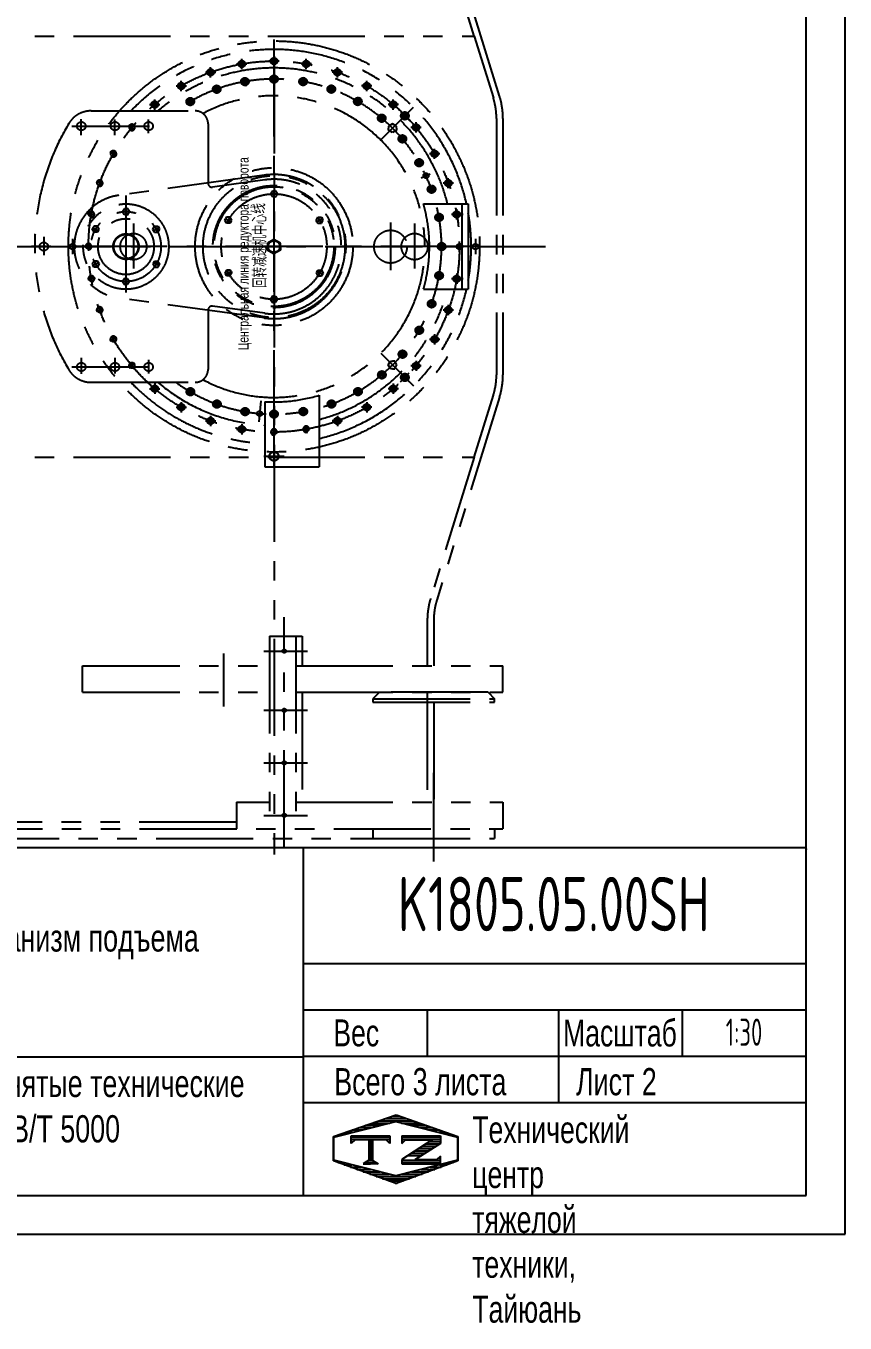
# Model space of a CAD drawing. Header units: millimetres. Extents: x 0 to 12600, y -343 to 8910.
# Drawn here: x 9437 to 12600, y -343 to 4666 of the extents above; entities that cross this region are included whole.
import ezdxf
from ezdxf.enums import TextEntityAlignment as Align

# ---------------------------------------------------------------- set-up
doc = ezdxf.new("R2010")
doc.units = ezdxf.units.MM
doc.header["$LTSCALE"] = 300
doc.linetypes.add('G', pattern=[2, 1.25, -0.25, 0.25, -0.25])
doc.linetypes.add('K', pattern=[2.5, 1.25, -0.25, 0.25, -0.25, 0.25, -0.25])
for name, color, linetype in [('01', 7, 'Continuous'), ('02', 1, 'Continuous'), ('05', 142, 'G'), ('07', 6, 'K'), ('11', 3, 'Continuous'), ('THICK', 7, 'Continuous')]:
    doc.layers.add(name, color=color, linetype=linetype)
doc.styles.get("Standard").update_dxf_attribs({"font": 'isocp', "width": 0.707, "bigfont": 'intecad.shx'})

# ---------------------------------------------------------------- blocks, each defined once
blk = doc.blocks.new('rtret')
at = {"layer": '05', "color": 142, "linetype": 'G'}
blk.add_line((3181.3, -963.7), (12431.8, -963.7), dxfattribs=at)
at = {"layer": '07', "color": 6, "linetype": 'K'}
for p, q in [((12254.3, -382.5), (12011.6, 402.3)), ((12156.3, -150.7), (11987.7, 395.8)), ((4609.3, -150.7), (12156.3, -150.7)), ((4609.3, -150.7), (12156.3, -150.7)), ((12156.3, -150.7), (12230.3, -389.7)), ((11261.5, -273.1), (11256.3, -243.5)), ((11398.3, -247.4), (11368.3, -247.4)), ((11383.3, -228.7), (11383.3, -3311.3)), ((11383.3, -262.4), (11383.3, -232.4)), ((11505.1, -273.1), (11510.3, -243.5)), ((11152.4, -285.5), (11124.2, -295.8)), ((11143.5, -304.7), (11133.2, -276.5)), ((11273.7, -255.7), (11244.2, -260.9)), ((11522.5, -260.9), (11492.9, -255.7)), ((11642.4, -295.8), (11614.2, -285.5)), ((11623.2, -304.7), (11633.4, -276.5)), ((11038.2, -335.9), (11012.2, -350.9)), ((11032.7, -356.4), (11017.7, -330.4)), ((11754.4, -350.9), (11728.5, -335.9)), ((11733.9, -356.4), (11748.9, -330.4)), ((10934.4, -405.4), (10911.4, -424.6)), ((10932.5, -426.5), (10913.2, -403.5)), ((11855.2, -424.6), (11832.2, -405.4)), ((11834.1, -426.5), (11853.4, -403.5)), ((10846.1, -512.9), (10823.1, -493.7)), ((10844.2, -491.8), (10825, -514.8)), ((11920.5, -512.9), (11943.5, -493.7)), ((11941.6, -514.8), (11922.4, -491.8)), ((12242.3, -468.7), (12242.3, -1458.7)), ((12267.3, -468.7), (12267.3, -1458.7)), ((10776, -613.1), (10750, -598.1)), ((10770.5, -592.6), (10755.5, -618.6)), ((11990.6, -613.1), (12016.6, -598.1)), ((12011.1, -618.6), (11996.1, -592.6)), ((10724.3, -723.9), (10696.1, -713.6)), ((10715.4, -704.6), (10705.1, -732.8)), ((12042.3, -723.9), (12070.5, -713.6)), ((12061.5, -732.8), (12051.3, -704.6)), ((10692.7, -841.9), (10663.1, -836.7)), ((10680.5, -824.6), (10675.3, -854.1)), ((12073.9, -841.9), (12103.5, -836.7)), ((12091.3, -854.1), (12086.1, -824.6)), ((10840.5, -874), (10840.5, -1048.7)), ((11926.1, -874), (11926.1, -1048.7)), ((10605.4, -934.1), (10605.4, -993.3)), ((10667, -948.7), (10667, -978.7)), ((12161.2, -934.1), (12161.2, -993.3)), ((10682, -963.7), (10652, -963.7)), ((10692.7, -1085.5), (10663.1, -1090.7)), ((10675.3, -1073.3), (10680.5, -1102.9)), ((12073.9, -1085.5), (12103.5, -1090.7)), ((12086.1, -1102.9), (12091.3, -1073.3)), ((10705.1, -1194.6), (10715.4, -1222.8)), ((12051.3, -1222.8), (12061.5, -1194.6)), ((10724.3, -1203.6), (10696.1, -1213.8)), ((12042.3, -1203.6), (12070.5, -1213.8)), ((10776, -1314.3), (10750, -1329.3)), ((10755.5, -1308.9), (10770.5, -1334.8)), ((11990.6, -1314.3), (12016.6, -1329.3)), ((11996.1, -1334.8), (12011.1, -1308.9)), ((10846.1, -1414.5), (10823.1, -1433.8)), ((10825, -1412.6), (10844.2, -1435.6)), ((11920.5, -1414.5), (11943.5, -1433.8)), ((11922.4, -1435.6), (11941.6, -1412.6)), ((10911.4, -1502.8), (10934.4, -1522.1)), ((10932.5, -1500.9), (10913.2, -1523.9)), ((11832.2, -1522.1), (11855.2, -1502.8)), ((11834.1, -1500.9), (11853.4, -1523.9)), ((12254.3, -1545), (12011.6, -2329.7)), ((12156.3, -1776.7), (12230.3, -1537.7)), ((11012.2, -1576.5), (11038.2, -1591.5)), ((11032.7, -1571), (11017.7, -1597)), ((11728.5, -1591.5), (11754.4, -1576.5)), ((11733.9, -1571), (11748.9, -1597)), ((11124.2, -1631.7), (11152.4, -1641.9)), ((11143.5, -1622.7), (11133.2, -1650.9)), ((11614.2, -1641.9), (11642.4, -1631.7)), ((11623.2, -1622.7), (11633.4, -1650.9)), ((11244.2, -1666.5), (11273.7, -1671.7)), ((11261.5, -1654.3), (11256.3, -1683.9)), ((11368.3, -1680), (11398.3, -1680)), ((11383.3, -1665), (11383.3, -1695)), ((11492.9, -1671.7), (11522.5, -1666.5)), ((11505.1, -1654.3), (11510.3, -1683.9)), ((4609.3, -1776.7), (12156.3, -1776.7)), ((4609.3, -1776.7), (12156.3, -1776.7)), ((12156.3, -1776.7), (11987.7, -2323.2)), ((11422.7, -3282.9), (11422.7, -2395)), ((11975.3, -2405.7), (11975.3, -2581.7)), ((12000.3, -2404.7), (12000.3, -2582.7)), ((11365.3, -2468.7), (11365.3, -3211.7)), ((11365.3, -2468.7), (11467.3, -2468.7)), ((11467.3, -2468.7), (11467.3, -3211.7)), ((11467.3, -2468.7), (11492.3, -2468.7)), ((11492.3, -2468.7), (11492.3, -2582.7)), ((11187.7, -2535), (11187.7, -2739.8)), ((11343.4, -2525.8), (11513.2, -2525.8)), ((10644.3, -2582.7), (11365.3, -2582.7)), ((10644.3, -2684.7), (10644.3, -2582.7)), ((11467.3, -2582.7), (12267.3, -2582.7)), ((12267.3, -2684.7), (12267.3, -2582.7)), ((10644.3, -2684.7), (11365.3, -2684.7)), ((11467.3, -2684.7), (12267.3, -2684.7)), ((11492.3, -2684.7), (11492.3, -3109.7)), ((11790.3, -2684.7), (11765.3, -2709.7)), ((12210.3, -2684.7), (11790.3, -2684.7)), ((11975.3, -2686.7), (11975.3, -3109.7)), ((12210.3, -2684.7), (12235.3, -2709.7)), ((11343.4, -2754.4), (11513.2, -2754.4)), ((11765.3, -2709.7), (12235.3, -2709.7)), ((11765.3, -2709.7), (11765.3, -2722.7)), ((11765.3, -2722.7), (12235.3, -2722.7)), ((12000.3, -2722.7), (12000.3, -3109.7)), ((12235.3, -2722.7), (12235.3, -2709.7)), ((11343.4, -2957.6), (11513.2, -2957.6)), ((12000.5, -3338.9), (12000.5, -2995.5)), ((11238.3, -3109.7), (11365.3, -3109.7)), ((11238.3, -3109.7), (11238.3, -3211.7)), ((11467.3, -3109.7), (12267.3, -3109.7)), ((12267.3, -3109.7), (12267.3, -3211.7)), ((11238.3, -3186.7), (4609.3, -3186.7)), ((11343.4, -3160.1), (11513.2, -3160.1)), ((3364.3, -3211.7), (12267.3, -3211.7)), ((3428.3, -3249.7), (11765.3, -3249.7)), ((11765.3, -3211.7), (11765.3, -3249.7)), ((11765.3, -3249.7), (12235.3, -3249.7)), ((12235.3, -3211.7), (12235.3, -3249.7))]:
    blk.add_line(p, q, dxfattribs=at)
for centre, radius in [((11383.3, -963.3), 793.8), ((11383.3, -963.7), 716.3), ((11258.9, -258.3), 9.6), ((11383.3, -247.4), 9.6), ((11507.7, -258.3), 9.6), ((11138.3, -290.6), 9.6), ((11628.3, -290.6), 9.6), ((11025.2, -343.4), 9.6), ((11741.4, -343.4), 9.6), ((10922.9, -415), 9.6), ((11843.7, -415), 9.6), ((10834.6, -503.3), 9.6), ((11932, -503.3), 9.6), ((10763, -605.6), 9.6), ((12003.6, -605.6), 9.6), ((11383.3, -963.7), 304.5), ((11383.3, -963.7), 274), ((10710.2, -718.7), 9.6), ((11383.3, -963.7), 236), ((12056.4, -718.7), 9.6), ((10677.9, -839.3), 9.6), ((12088.7, -839.3), 9.6), ((10840.5, -963.7), 50.8), ((11926.1, -963.7), 50.8), ((10605.4, -963.7), 11), ((10667, -963.7), 9.6), ((12099.6, -963.7), 8), ((12161.2, -963.7), 11), ((10677.9, -1088.1), 9.6), ((12088.7, -1088.1), 9.6), ((10710.2, -1208.7), 9.6), ((12056.4, -1208.7), 9.6), ((10763, -1321.8), 9.6), ((12003.6, -1321.8), 9.6), ((10834.6, -1424.1), 9.6), ((11932, -1424.1), 9.6), ((10922.9, -1512.4), 9.6), ((11843.7, -1512.4), 9.6), ((11025.2, -1584), 9.6), ((11741.4, -1584), 9.6), ((11138.3, -1636.8), 9.6), ((11628.3, -1636.8), 9.6), ((11258.9, -1669.1), 9.6), ((11383.3, -1680), 9.6), ((11507.7, -1669.1), 9.6), ((11422.7, -2525.8), 7), ((11422.7, -2754.4), 7), ((11422.7, -2957.6), 7), ((11422.7, -3160.1), 7)]:
    blk.add_circle(centre, radius, dxfattribs=at)
for centre, radius, start, end in [((11258.9, -258.3), 12, 180, 90), ((11383.3, -247.4), 12, 170, 80), ((11507.7, -258.3), 12, 160, 70), ((11138.3, -290.6), 12, 190, 100), ((11628.3, -290.6), 12, 150, 60), ((11025.2, -343.4), 12, 200, 110), ((11741.4, -343.4), 12, 140, 50), ((11975.3, -468.7), 267, 0, 17.2136), ((11975.3, -468.7), 292, 0, 17.1817), ((10922.9, -415), 12, 210, 120), ((11843.7, -415), 12, 130, 40), ((10834.6, -503.3), 12, 220, 130), ((11932, -503.3), 12, 120, 30), ((10763, -605.6), 12, 230, 140), ((12003.6, -605.6), 12, 110, 20), ((10710.2, -718.7), 12, 240, 150), ((12056.4, -718.7), 12, 100, 10), ((10677.9, -839.3), 12, 250, 160), ((12088.7, -839.3), 12, 90, 0), ((10667, -963.7), 12, 260, 170), ((12099.6, -963.7), 10, 189.9983, 99.9983), ((10677.9, -1088.1), 12, 270, 180), ((12088.7, -1088.1), 12, 70, 340), ((10710.2, -1208.7), 12, 280, 190), ((12056.4, -1208.7), 12, 60, 330), ((10763, -1321.8), 12, 290, 200), ((12003.6, -1321.8), 12, 50, 320), ((10834.6, -1424.1), 12, 300, 210), ((11932, -1424.1), 12, 40, 310), ((10922.9, -1512.4), 12, 310, 220), ((11843.7, -1512.4), 12, 30, 300), ((11975.3, -1458.7), 267, 342.7864, 0), ((11975.3, -1458.7), 292, 342.8183, 0), ((11025.2, -1584), 12, 320, 230), ((11741.4, -1584), 12, 20, 290), ((11138.3, -1636.8), 12, 330, 240), ((11628.3, -1636.8), 12, 10, 280), ((11258.9, -1669.1), 12, 340, 250), ((11383.3, -1680), 12, 350, 260), ((11507.7, -1669.1), 12, 0, 270), ((12255.3, -2405.7), 280, 162.8574, 180), ((12254.3, -2404.7), 254, 162.8183, 180)]:
    blk.add_arc(centre, radius, start, end, dxfattribs=at)
at = {"layer": '11', "color": 3, "linetype": 'Continuous', "width": 0.707}
for s, p in [('线', (11350.2, -836.6)), ('回转减速机中心', (11354.9, -1123.6))]:
    blk.add_text(s, height=52.5, rotation=90, dxfattribs=at).set_placement(p)
blk = doc.blocks.new('wereree')
at = {"layer": '07', "linetype": 'K'}
h = blk.add_hatch(color=6, dxfattribs=at)
h.paths.add_polyline_path([(8816, 20123.4), (8816, 20112.4), (8827, 20112.4, 0.414214)])
h.paths.add_polyline_path([(8816, 20112.4), (8805, 20112.4, 0.411966), (8815.9, 20101.4, 0.003839)])
at = {"layer": '05', "color": 142, "linetype": 'G'}
for p, q in [((8099.7, 20912.7), (8099.7, 19314.9)), ((8549.7, 20205.2), (8549.7, 20021.6)), ((8887.8, 20112.4), (7146.1, 20112.4))]:
    blk.add_line(p, q, dxfattribs=at)
blk.add_arc((8099.7, 20112.4), 647, 234.0854, 125.9146, dxfattribs=at)
at = {"layer": '07', "color": 6, "linetype": 'K'}
for p, q in [((8099.7, 20848.5), (8099.7, 20808.8)), ((7854.7, 20765.6), (7854.7, 20805.3)), ((7955.5, 20817.8), (7995.2, 20817.8)), ((7975.3, 20797.9), (7975.3, 20837.6)), ((8119.6, 20828.7), (8079.9, 20828.7)), ((8244, 20817.8), (8204.2, 20817.8)), ((8224.1, 20797.9), (8224.1, 20837.6)), ((8344.7, 20765.6), (8344.7, 20805.3)), ((7741.6, 20712.8), (7741.6, 20752.5)), ((7834.9, 20785.4), (7874.6, 20785.4)), ((7970.2, 20746.5), (8003.7, 20752.4)), ((7985.7, 20759.1), (7978.2, 20752.8)), ((7978.2, 20752.8), (7979.9, 20743.2)), ((7979.9, 20743.2), (7989.1, 20739.9)), ((7984.4, 20766.2), (7990.4, 20732.3)), ((7994.8, 20755.7), (7985.7, 20759.1)), ((7989.1, 20739.9), (7996.5, 20746.2)), ((7996.5, 20746.2), (7994.8, 20755.7)), ((8082.3, 20759.4), (8116.3, 20759.4)), ((8099.7, 20769.1), (8091.3, 20764.2)), ((8091.3, 20764.2), (8091.3, 20754.5)), ((8091.3, 20754.5), (8099.7, 20749.7)), ((8099.7, 20776.4), (8099.7, 20741.9)), ((8108.1, 20764.2), (8099.7, 20769.1)), ((8099.7, 20749.7), (8108.1, 20754.5)), ((8108.1, 20754.5), (8108.1, 20764.2)), ((8194.9, 20752.6), (8228.4, 20746.7)), ((8204.6, 20755.9), (8202.9, 20746.3)), ((8202.9, 20746.3), (8210.4, 20740)), ((8213.8, 20759.2), (8204.6, 20755.9)), ((8215, 20766.4), (8209, 20732.4)), ((8210.4, 20740), (8219.5, 20743.4)), ((8221.2, 20752.9), (8213.8, 20759.2)), ((8219.5, 20743.4), (8221.2, 20752.9)), ((8364.6, 20785.4), (8324.8, 20785.4)), ((8457.9, 20712.8), (8457.9, 20752.5)), ((7721.7, 20732.7), (7761.4, 20732.7)), ((7862.1, 20714.3), (7894.1, 20725.9)), ((7875.1, 20729.4), (7868.9, 20721.9)), ((7868.9, 20721.9), (7872.2, 20712.8)), ((7872.2, 20712.8), (7881.8, 20711.1)), ((7872.6, 20736.2), (7884.4, 20703.9)), ((7884.7, 20727.7), (7875.1, 20729.4)), ((7881.8, 20711.1), (7888, 20718.5)), ((7888, 20718.5), (7884.7, 20727.7)), ((8304.6, 20726.4), (8336.6, 20714.8)), ((8314.8, 20727.9), (8311.5, 20718.8)), ((8311.5, 20718.8), (8317.7, 20711.3)), ((8324.4, 20729.6), (8314.8, 20727.9)), ((8326.8, 20736.5), (8315.1, 20704.1)), ((8317.7, 20711.3), (8327.3, 20713)), ((8330.6, 20722.2), (8324.4, 20729.6)), ((8327.3, 20713), (8330.6, 20722.2)), ((8477.7, 20732.7), (8438, 20732.7)), ((7619.4, 20661.1), (7659.2, 20661.1)), ((7639.3, 20641.2), (7639.3, 20680.9)), ((7761.2, 20663.8), (7790.7, 20680.8)), ((7771.4, 20680.9), (7766.5, 20672.5)), ((7766.5, 20672.5), (7771.4, 20664.1)), ((7767.8, 20687.2), (7785, 20657.4)), ((7781.1, 20680.9), (7771.4, 20680.9)), ((7771.4, 20664.1), (7781.1, 20664.1)), ((7786, 20672.5), (7781.1, 20680.9)), ((7781.1, 20664.1), (7786, 20672.5)), ((8408.2, 20681.6), (8437.7, 20664.6)), ((8418.4, 20681.3), (8413.5, 20672.9)), ((8413.5, 20672.9), (8418.4, 20664.5)), ((8431.8, 20687.6), (8414.6, 20657.8)), ((8428.1, 20681.3), (8418.4, 20681.3)), ((8418.4, 20664.5), (8428.1, 20664.5)), ((8433, 20672.9), (8428.1, 20681.3)), ((8428.1, 20664.5), (8433, 20672.9)), ((8511.6, 20524.3), (8638.1, 20650.7)), ((8580, 20661.1), (8540.3, 20661.1)), ((8560.2, 20641.2), (8560.2, 20680.9)), ((7393.2, 20636.4), (7795.3, 20636.4)), ((8502.3, 20619.5), (8528.4, 20597.6)), ((8526.6, 20621.3), (8504.5, 20594.9)), ((8512.4, 20617.4), (8506.1, 20609.9)), ((8506.1, 20609.9), (8509.4, 20600.8)), ((8509.4, 20600.8), (8519, 20599.1)), ((8521.9, 20615.7), (8512.4, 20617.4)), ((8519, 20599.1), (8525.3, 20606.6)), ((8525.3, 20606.6), (8521.9, 20615.7)), ((8622, 20634.7), (8587.7, 20600.4)), ((8587.7, 20634.7), (8622, 20600.4)), ((8602.3, 20626.9), (8595.5, 20620)), ((8595.5, 20620), (8598, 20610.6)), ((8598, 20610.6), (8607.4, 20608.1)), ((8611.7, 20624.4), (8602.3, 20626.9)), ((8607.4, 20608.1), (8614.2, 20615)), ((8614.2, 20615), (8611.7, 20624.4)), ((8614.2, 20615), (8611.7, 20624.4)), ((8648.4, 20552.9), (8648.4, 20592.7)), ((7845.3, 20586.4), (7845.3, 20356.9)), ((8557.2, 20586.6), (8542.2, 20578)), ((8542.2, 20578), (8542.2, 20569.9)), ((8542.2, 20561.8), (8542.2, 20569.9)), ((8557.2, 20553.1), (8542.2, 20561.8)), ((8572.2, 20578), (8557.2, 20586.6)), ((8572.2, 20561.8), (8557.2, 20553.1)), ((8572.2, 20569.9), (8572.2, 20578)), ((8572.2, 20569.9), (8572.2, 20561.8)), ((8608.5, 20539.5), (8582.1, 20517.3)), ((8584.3, 20541.9), (8606.2, 20515.8)), ((8668.3, 20572.8), (8628.5, 20572.8)), ((8593.8, 20538.1), (8586.3, 20531.9)), ((8586.3, 20531.9), (8588, 20522.3)), ((8588, 20522.3), (8597.2, 20519)), ((8602.9, 20534.8), (8593.8, 20538.1)), ((8597.2, 20519), (8604.6, 20525.2)), ((8604.6, 20525.2), (8602.9, 20534.8)), ((8720, 20450.7), (8720, 20490.4)), ((8674.9, 20444.7), (8645.1, 20427.5)), ((8651.5, 20451.3), (8668.5, 20421.8)), ((8660.2, 20445.9), (8651.8, 20441)), ((8651.8, 20441), (8651.8, 20431.3)), ((8668.6, 20441), (8660.2, 20445.9)), ((8668.6, 20431.3), (8668.6, 20441)), ((8739.9, 20470.5), (8700.1, 20470.5)), ((8061.7, 20387.9), (7500.9, 20310.5)), ((8651.8, 20431.3), (8660.2, 20426.5)), ((8660.2, 20426.5), (8668.6, 20431.3)), ((8668.2, 20377.7), (8703.2, 20394)), ((8064.2, 20369.9), (7862.3, 20342.1)), ((8723.9, 20339.8), (8691.6, 20328)), ((8700.5, 20340.2), (8698.8, 20330.7)), ((8700.5, 20340.2), (8698.8, 20330.7)), ((8709.6, 20343.6), (8700.5, 20340.2)), ((8709.6, 20343.6), (8700.5, 20340.2)), ((8702, 20350.4), (8713.6, 20318.4)), ((8717.1, 20337.3), (8709.6, 20343.6)), ((8792.7, 20357.4), (8752.9, 20357.4)), ((8772.8, 20337.5), (8772.8, 20377.2)), ((7528.2, 20310.3), (7528.2, 19914.9)), ((8114.4, 20316.1), (8085.4, 20316.1)), ((8086.6, 20316.1), (8093.6, 20328.1)), ((8093.6, 20304.1), (8086.6, 20316.1)), ((8093.6, 20328.1), (8099.7, 20328.1)), ((8099.7, 20304.1), (8093.6, 20304.1)), ((8099.7, 20329.8), (8099.7, 20301.6)), ((8105.9, 20328.1), (8099.7, 20328.1)), ((8099.7, 20304.1), (8105.9, 20304.1)), ((8112.8, 20316.1), (8105.9, 20328.1)), ((8105.9, 20304.1), (8112.8, 20316.1)), ((8698.8, 20330.7), (8706.3, 20324.4)), ((8706.3, 20324.4), (8715.4, 20327.8)), ((8715.4, 20327.8), (8717.1, 20337.3)), ((7542.9, 20247.4), (7513.9, 20247.4)), ((7515.1, 20247.4), (7522.1, 20259.4)), ((7522.1, 20235.4), (7515.1, 20247.4)), ((7522.1, 20259.4), (7528.2, 20259.4)), ((7528.2, 20261.1), (7528.2, 20232.9)), ((7534.4, 20259.4), (7528.2, 20259.4)), ((7541.3, 20247.4), (7534.4, 20259.4)), ((7534.4, 20235.4), (7541.3, 20247.4)), ((8676.6, 20277.4), (8849.7, 20277.4)), ((8734.2, 20242.3), (8740.1, 20208.7)), ((8805.1, 20216.9), (8805.1, 20256.6)), ((8824.7, 20277.4), (8824.7, 20112.4)), ((8849.7, 20277.4), (8849.7, 20112.4)), ((7404, 20191.2), (7400.9, 20185.9)), ((7417.8, 20191.2), (7404, 20191.2)), ((7418.6, 20192.6), (7404.2, 20167.5)), ((7424.8, 20179.2), (7417.8, 20191.2)), ((7528.2, 20235.4), (7522.1, 20235.4)), ((7528.2, 20235.4), (7534.4, 20235.4)), ((7631.7, 20179.2), (7638.6, 20191.2)), ((7652.5, 20167.2), (7638, 20192.3)), ((7638.6, 20191.2), (7652.4, 20191.2)), ((7652.4, 20191.2), (7655.5, 20185.9)), ((7909.8, 20214.9), (7912.9, 20220.2)), ((7916.8, 20202.9), (7909.8, 20214.9)), ((7911.4, 20221.1), (7935.8, 20207)), ((7916, 20225.6), (7912.9, 20220.2)), ((7929.8, 20225.6), (7916, 20225.6)), ((7930.6, 20226.9), (7916.2, 20201.9)), ((7930.6, 20202.9), (7916.8, 20202.9)), ((7936.8, 20213.6), (7929.8, 20225.6)), ((7933.7, 20208.2), (7930.6, 20202.9)), ((7933.7, 20208.2), (7936.8, 20213.6)), ((8262.7, 20213.6), (8269.6, 20225.6)), ((8265.7, 20208.2), (8262.7, 20213.6)), ((8288, 20221.1), (8263.6, 20207)), ((8265.7, 20208.2), (8268.8, 20202.9)), ((8268.8, 20202.9), (8282.7, 20202.9)), ((8283.5, 20201.5), (8269, 20226.6)), ((8269.6, 20225.6), (8283.5, 20225.6)), ((8282.7, 20202.9), (8289.6, 20214.9)), ((8283.5, 20225.6), (8286.5, 20220.2)), ((8289.6, 20214.9), (8286.5, 20220.2)), ((8753.9, 20228), (8720, 20222.1)), ((8730.9, 20232.5), (8727.6, 20223.4)), ((8727.6, 20223.4), (8733.9, 20215.9)), ((8740.5, 20234.2), (8730.9, 20232.5)), ((8733.9, 20215.9), (8743.4, 20217.6)), ((8746.8, 20226.8), (8740.5, 20234.2)), ((8743.4, 20217.6), (8746.8, 20226.8)), ((8830, 20236.8), (8785.3, 20236.8)), ((7397.8, 20180.5), (7400.9, 20185.9)), ((7404.8, 20168.5), (7397.8, 20180.5)), ((7399.4, 20186.7), (7423.8, 20172.6)), ((7418.6, 20168.5), (7404.8, 20168.5)), ((7421.7, 20173.9), (7418.6, 20168.5)), ((7421.7, 20173.9), (7424.8, 20179.2)), ((7634.7, 20173.9), (7631.7, 20179.2)), ((7657, 20186.7), (7632.6, 20172.6)), ((7634.7, 20173.9), (7637.8, 20168.5)), ((7637.8, 20168.5), (7651.7, 20168.5)), ((7651.7, 20168.5), (7658.6, 20180.5)), ((7658.6, 20180.5), (7655.5, 20185.9)), ((8099.7, 20140.1), (8074.7, 20125.6)), ((8099.7, 20141.6), (8099.7, 20083.5)), ((8124.7, 20125.6), (8099.7, 20140.1)), ((8146.4, 20112.4), (8053.8, 20112.4)), ((8073, 20112.4), (8127.2, 20112.4)), ((8074.7, 20125.6), (8074.7, 20112.4)), ((8074.7, 20099.1), (8074.7, 20112.4)), ((8099.7, 20084.7), (8074.7, 20099.1)), ((8124.7, 20099.1), (8099.7, 20084.7)), ((8124.7, 20112.4), (8124.7, 20125.6)), ((8124.7, 20112.4), (8124.7, 20099.1)), ((8616.7, 20112.4), (8656.7, 20112.4)), ((8764.1, 20112.7), (8729.7, 20112.7)), ((8742.2, 20121.2), (8737.4, 20112.7)), ((8737.4, 20112.7), (8742.2, 20104.3)), ((8751.9, 20121.2), (8742.2, 20121.2)), ((8742.2, 20104.3), (8751.9, 20104.3)), ((8747.1, 20130.2), (8747.1, 20096.1)), ((8756.8, 20112.7), (8751.9, 20121.2)), ((8751.9, 20104.3), (8756.8, 20112.7)), ((8835.9, 20112.4), (8796.1, 20112.4)), ((8816, 20092.5), (8816, 20132.2)), ((8824.7, 20112.4), (8824.7, 19947.4)), ((8849.7, 20112.4), (8849.7, 19947.4)), ((7404.8, 20056.2), (7397.8, 20044.2)), ((7397.8, 20044.2), (7400.9, 20038.9)), ((7399.4, 20038), (7423.8, 20052.1)), ((7404, 20033.5), (7400.9, 20038.9)), ((7404, 20057.6), (7418.5, 20032.5)), ((7418.6, 20056.2), (7404.8, 20056.2)), ((7424.8, 20045.5), (7417.8, 20033.5)), ((7421.7, 20050.9), (7418.6, 20056.2)), ((7421.7, 20050.9), (7424.8, 20045.5)), ((7634.7, 20050.9), (7631.7, 20045.5)), ((7631.7, 20045.5), (7638.6, 20033.5)), ((7657, 20038), (7632.6, 20052.1)), ((7634.7, 20050.9), (7637.8, 20056.2)), ((7637.8, 20032.2), (7652.3, 20057.3)), ((7637.8, 20056.2), (7651.7, 20056.2)), ((7651.7, 20056.2), (7658.6, 20044.2)), ((7652.4, 20033.5), (7655.5, 20038.9)), ((7658.6, 20044.2), (7655.5, 20038.9)), ((7417.8, 20033.5), (7404, 20033.5)), ((7522.1, 19989.4), (7515.1, 19977.4)), ((7528.2, 19989.4), (7522.1, 19989.4)), ((7528.2, 19963.6), (7528.2, 19991.8)), ((7528.2, 19989.4), (7534.4, 19989.4)), ((7534.4, 19989.4), (7541.3, 19977.4)), ((7638.6, 20033.5), (7652.4, 20033.5)), ((7916.8, 20021.9), (7909.8, 20009.9)), ((7909.8, 20009.9), (7912.9, 20004.5)), ((7911.4, 20003.7), (7935.8, 20017.7)), ((7916, 19999.2), (7912.9, 20004.5)), ((7916, 20023.2), (7930.4, 19998.1)), ((7929.8, 19999.2), (7916, 19999.2)), ((7930.6, 20021.9), (7916.8, 20021.9)), ((7936.8, 20011.2), (7929.8, 19999.2)), ((7933.7, 20016.5), (7930.6, 20021.9)), ((7933.7, 20016.5), (7936.8, 20011.2)), ((8265.7, 20016.5), (8262.7, 20011.2)), ((8262.7, 20011.2), (8269.6, 19999.2)), ((8288, 20003.7), (8263.6, 20017.7)), ((8265.7, 20016.5), (8268.8, 20021.9)), ((8268.8, 19997.8), (8283.3, 20022.9)), ((8268.8, 20021.9), (8282.7, 20021.9)), ((8269.6, 19999.2), (8283.5, 19999.2)), ((8282.7, 20021.9), (8289.6, 20009.9)), ((8283.5, 19999.2), (8286.5, 20004.5)), ((8289.6, 20009.9), (8286.5, 20004.5)), ((8754.1, 19997.4), (8720.2, 20003.4)), ((8734, 20009.5), (8727.7, 20002.1)), ((8727.7, 20002.1), (8731.1, 19992.9)), ((8731.1, 19992.9), (8740.6, 19991.2)), ((8743.6, 20007.8), (8734, 20009.5)), ((8740.3, 20017.6), (8734.4, 19984)), ((8740.6, 19991.2), (8746.9, 19998.7)), ((8746.9, 19998.7), (8743.6, 20007.8)), ((8830, 19988), (8785.3, 19988)), ((8805.1, 20007.9), (8805.1, 19968.1)), ((7513.6, 19977.4), (7542.5, 19977.4)), ((7515.1, 19977.4), (7522.1, 19965.4)), ((7522.1, 19965.4), (7528.2, 19965.4)), ((7534.4, 19965.4), (7528.2, 19965.4)), ((7541.3, 19977.4), (7534.4, 19965.4)), ((8676.6, 19947.4), (8849.7, 19947.4)), ((8061.7, 19836.8), (7500.9, 19914.3)), ((8085.1, 19908.7), (8114, 19908.7)), ((8093.6, 19920.7), (8086.6, 19908.7)), ((8086.6, 19908.7), (8093.6, 19896.7)), ((8099.7, 19920.7), (8093.6, 19920.7)), ((8093.6, 19896.7), (8099.7, 19896.7)), ((8099.7, 19894.9), (8099.7, 19923.1)), ((8099.7, 19920.7), (8105.9, 19920.7)), ((8105.9, 19896.7), (8099.7, 19896.7)), ((8105.9, 19920.7), (8112.8, 19908.7)), ((8112.8, 19908.7), (8105.9, 19896.7)), ((8724.2, 19885.6), (8691.8, 19897.4)), ((8706.5, 19901), (8699.1, 19894.8)), ((8699.1, 19894.8), (8700.7, 19885.2)), ((8714.2, 19907.8), (8702.5, 19875.8)), ((8715.6, 19897.7), (8706.5, 19901)), ((8709.9, 19881.9), (8717.3, 19888.1)), ((8717.3, 19888.1), (8715.6, 19897.7)), ((8772.8, 19887.3), (8772.8, 19847.5)), ((7845.3, 19867.6), (7845.3, 19638.4)), ((8064.4, 19854.8), (7862.3, 19882.5)), ((8700.7, 19885.2), (8709.9, 19881.9)), ((8792.7, 19867.4), (8752.9, 19867.4)), ((8675.3, 19780.7), (8645.5, 19797.9)), ((8660.6, 19798.9), (8652.2, 19794)), ((8652.2, 19794), (8652.2, 19784.3)), ((8669.3, 19804.3), (8652.3, 19774.8)), ((8669, 19794), (8660.6, 19798.9)), ((8669, 19784.3), (8669, 19794)), ((8652.2, 19784.3), (8660.6, 19779.5)), ((8660.6, 19779.5), (8669, 19784.3)), ((8739.9, 19754.2), (8700.1, 19754.2)), ((8720, 19774.1), (8720, 19734.4)), ((8512, 19700.8), (8638.4, 19574.4)), ((8609, 19685.8), (8582.6, 19708)), ((8607.2, 19710.1), (8585.3, 19684)), ((8588.5, 19703), (8586.8, 19693.4)), ((8586.8, 19693.4), (8594.3, 19687.2)), ((8597.6, 19706.3), (8588.5, 19703)), ((8594.3, 19687.2), (8603.4, 19690.5)), ((8605.1, 19700.1), (8597.6, 19706.3)), ((8603.4, 19690.5), (8605.1, 19700.1)), ((8540.8, 19655.2), (8549.5, 19670.2)), ((8549.5, 19640.2), (8540.8, 19655.2)), ((8549.5, 19670.2), (8557.6, 19670.2)), ((8557.6, 19640.2), (8549.5, 19640.2)), ((8565.7, 19670.2), (8557.6, 19670.2)), ((8557.6, 19640.2), (8565.7, 19640.2)), ((8574.3, 19655.2), (8565.7, 19670.2)), ((8565.7, 19640.2), (8574.3, 19655.2)), ((8668.3, 19651.9), (8628.5, 19651.9)), ((8648.4, 19671.8), (8648.4, 19632.1)), ((7393.2, 19588.4), (7795.3, 19588.4)), ((8529.6, 19628.2), (8503.5, 19606.3)), ((8527.2, 19603.9), (8505, 19630.3)), ((8510, 19624.4), (8506.7, 19615.3)), ((8506.7, 19615.3), (8512.9, 19607.8)), ((8519.6, 19626.1), (8510, 19624.4)), ((8512.9, 19607.8), (8522.5, 19609.5)), ((8525.8, 19618.7), (8519.6, 19626.1)), ((8522.5, 19609.5), (8525.8, 19618.7)), ((8587.7, 19590.1), (8622, 19624.4)), ((8622, 19590.1), (8587.7, 19624.4)), ((8595.5, 19604.7), (8598, 19614.1)), ((8602.3, 19597.8), (8595.5, 19604.7)), ((8598, 19614.1), (8607.4, 19616.6)), ((8611.7, 19600.4), (8602.3, 19597.8)), ((8607.4, 19616.6), (8614.2, 19609.8)), ((8614.2, 19609.8), (8611.7, 19600.4)), ((7619.4, 19563.7), (7659.2, 19563.7)), ((7639.3, 19583.5), (7639.3, 19543.8)), ((7792, 19543.1), (7762.5, 19560.2)), ((7772, 19560.3), (7767.2, 19551.9)), ((7767.2, 19551.9), (7772, 19543.5)), ((7768.4, 19537.1), (7785.6, 19567)), ((7781.8, 19560.3), (7772, 19560.3)), ((7772, 19543.5), (7781.8, 19543.5)), ((7786.6, 19551.9), (7781.8, 19560.3)), ((7781.8, 19543.5), (7786.6, 19551.9)), ((8274.7, 19538.5), (8274.7, 19262.4)), ((8439, 19561), (8409.5, 19543.9)), ((8419, 19560.7), (8414.2, 19552.2)), ((8414.2, 19552.2), (8419, 19543.8)), ((8432.4, 19537.5), (8415.2, 19567.3)), ((8428.8, 19560.7), (8419, 19560.7)), ((8419, 19543.8), (8428.8, 19543.8)), ((8433.6, 19552.2), (8428.8, 19560.7)), ((8428.8, 19543.8), (8433.6, 19552.2)), ((8580, 19563.7), (8540.3, 19563.7)), ((8560.2, 19583.5), (8560.2, 19543.8)), ((7721.7, 19492.1), (7761.4, 19492.1)), ((7741.6, 19511.9), (7741.6, 19472.2)), ((7895.5, 19498.3), (7863.5, 19510)), ((7872.9, 19511.7), (7869.6, 19502.6)), ((7869.6, 19502.6), (7875.8, 19495.1)), ((7882.5, 19513.4), (7872.9, 19511.7)), ((7873.3, 19488.3), (7885.1, 19520.6)), ((7875.8, 19495.1), (7885.4, 19496.8)), ((7888.7, 19506), (7882.5, 19513.4)), ((7885.4, 19496.8), (7888.7, 19506)), ((7985.1, 19458.4), (7991.1, 19492.3)), ((8048.4, 19517.1), (8041.3, 19435.8)), ((8064.7, 19513.4), (8064.7, 19262.4)), ((8215.7, 19458.5), (8209.8, 19492.4)), ((8338.1, 19510.5), (8306.1, 19498.8)), ((8318.4, 19513.7), (8312.1, 19506.2)), ((8312.1, 19506.2), (8315.5, 19497.1)), ((8315.5, 19497.1), (8325, 19495.4)), ((8327.5, 19488.5), (8315.7, 19520.9)), ((8328, 19512), (8318.4, 19513.7)), ((8325, 19495.4), (8331.3, 19502.8)), ((8331.3, 19502.8), (8328, 19512)), ((8477.7, 19492.1), (8438, 19492.1)), ((8457.9, 19511.9), (8457.9, 19472.2)), ((7834.9, 19439.3), (7874.6, 19439.3)), ((7854.7, 19459.2), (7854.7, 19419.4)), ((8005.3, 19472.1), (7971.7, 19478)), ((7980.6, 19481.4), (7979, 19471.8)), ((7979, 19471.8), (7986.4, 19465.6)), ((7989.8, 19484.7), (7980.6, 19481.4)), ((7986.4, 19465.6), (7995.5, 19468.9)), ((7997.2, 19478.5), (7989.8, 19484.7)), ((7997.2, 19478.5), (7989.8, 19484.7)), ((7995.5, 19468.9), (7997.2, 19478.5)), ((7995.5, 19468.9), (7997.2, 19478.5)), ((8117.2, 19465.4), (8083.1, 19465.4)), ((8099.7, 19475.1), (8091.3, 19470.2)), ((8091.3, 19470.2), (8091.3, 19460.5)), ((8091.3, 19460.5), (8099.7, 19455.7)), ((8099.7, 19448.4), (8099.7, 19482.8)), ((8108.1, 19470.2), (8099.7, 19475.1)), ((8099.7, 19455.7), (8108.1, 19460.5)), ((8108.1, 19460.5), (8108.1, 19470.2)), ((8230, 19478.3), (8196.4, 19472.4)), ((8211.1, 19484.8), (8203.7, 19478.6)), ((8203.7, 19478.6), (8205.3, 19469)), ((8205.3, 19469), (8214.5, 19465.7)), ((8220.2, 19481.5), (8211.1, 19484.8)), ((8214.5, 19465.7), (8221.9, 19471.9)), ((8221.9, 19471.9), (8220.2, 19481.5)), ((8364.6, 19439.3), (8324.8, 19439.3)), ((8344.7, 19459.2), (8344.7, 19419.4)), ((7955.5, 19407), (7995.2, 19407)), ((7975.3, 19426.8), (7975.3, 19387.1)), ((8099.7, 19416), (8099.7, 19376.2)), ((8099.7, 19342), (8099.7, 19262.7)), ((8139.4, 19302.4), (8060.1, 19302.4)), ((8064.7, 19262.4), (8274.7, 19262.4))]:
    blk.add_line(p, q, dxfattribs=at)
at = {"layer": '07', "color": 6, "linetype": 'K', "ltscale": 0.8}
for p, q in [((7355.7, 20542.7), (7355.7, 20603.9)), ((7485.7, 20542.7), (7485.7, 20602.8)), ((7615.7, 20550.2), (7615.7, 20602.8)), ((7319.6, 20577.6), (7671.4, 20577.6)), ((7210.7, 20150.1), (7210.7, 20079)), ((7319.6, 19647.6), (7671.4, 19647.6)), ((7355.7, 19682.6), (7355.7, 19621.3)), ((7485.7, 19682.5), (7485.7, 19622.4)), ((7615.7, 19675), (7615.7, 19622.4))]:
    blk.add_line(p, q, dxfattribs=at)
at = {"layer": '07', "color": 6, "linetype": 'K'}
for centre, radius in [((8099.7, 20828.7), 13), ((7854.7, 20785.4), 13), ((7975.3, 20817.8), 13), ((8224.1, 20817.8), 13), ((8344.7, 20785.4), 13), ((7741.6, 20732.7), 13), ((7987.4, 20749.5), 15), ((7987.4, 20749.5), 9.72), ((8099.7, 20759.4), 15), ((8099.7, 20759.4), 9.72), ((8212.1, 20749.6), 15), ((8212.1, 20749.6), 9.72), ((8457.9, 20732.7), 13), ((7878.5, 20720.2), 15), ((7878.5, 20720.2), 9.72), ((8321, 20720.5), 15), ((8321, 20720.5), 9.72), ((7639.3, 20661.1), 13), ((7776.3, 20672.5), 15), ((7776.3, 20672.5), 9.72), ((8423.3, 20672.9), 15), ((8423.3, 20672.9), 9.72), ((8560.2, 20661.1), 13), ((8515.7, 20608.2), 15), ((8515.7, 20608.2), 9.72), ((8604.9, 20617.5), 15), ((8604.9, 20617.5), 9.72), ((8595.5, 20528.5), 15), ((8595.5, 20528.5), 9.72), ((8648.4, 20572.8), 13), ((8660.2, 20436.2), 15), ((8660.2, 20436.2), 9.72), ((8720, 20470.5), 13), ((8686.6, 20386.3), 10), ((8099.7, 20112.4), 231.2), ((8707.9, 20334), 15), ((8707.9, 20334), 9.72), ((8772.8, 20357.4), 13), ((8099.7, 20112.4), 203.7), ((7528.2, 20112.4), 165), ((7528.2, 20112.4), 135), ((8737.2, 20225.1), 15), ((8805.1, 20236.8), 13), ((7528.2, 20112.4), 108), ((8737.2, 20225.1), 9.72), ((7528.2, 20112.4), 49.6), ((7528.2, 20112.4), 47), ((8549.7, 20112.2), 63.5), ((8099.7, 20112.4), 22.3), ((8747.1, 20112.7), 15), ((8747.1, 20112.7), 9.72), ((8816, 20112.4), 11), ((8737.3, 20000.4), 15), ((8737.3, 20000.4), 9.72), ((8805.1, 19988), 13), ((8708.2, 19891.4), 15), ((8708.2, 19891.4), 9.72), ((8772.8, 19867.4), 13), ((8660.6, 19789.2), 15), ((8660.6, 19789.2), 9.72), ((8720, 19754.2), 13), ((8595.9, 19696.8), 15), ((8595.9, 19696.8), 9.72), ((8648.4, 19651.9), 13), ((8516.2, 19617), 15), ((8516.2, 19617), 9.72), ((8604.9, 19607.2), 15), ((8604.9, 19607.2), 9.72), ((7639.3, 19563.7), 13), ((7776.9, 19551.9), 15), ((7776.9, 19551.9), 9.72), ((8423.9, 19552.2), 15), ((8423.9, 19552.2), 9.72), ((8560.2, 19563.7), 13), ((7741.6, 19492.1), 13), ((7879.1, 19504.3), 15), ((7879.1, 19504.3), 9.72), ((7988.1, 19475.1), 15), ((8212.8, 19475.3), 15), ((8321.7, 19504.5), 15), ((8321.7, 19504.5), 9.72), ((8457.9, 19492.1), 13), ((7854.7, 19439.3), 13), ((7988.1, 19475.1), 9.72), ((8044, 19467.5), 10), ((8099.7, 19465.4), 15), ((8099.7, 19465.4), 9.72), ((8212.8, 19475.3), 9.72), ((8344.7, 19439.3), 13), ((7975.3, 19407), 13), ((8099.7, 19302.4), 18), ((8099.7, 19302.4), 17)]:
    blk.add_circle(centre, radius, dxfattribs=at)
at = {"layer": '07', "color": 6, "linetype": 'K', "ltscale": 0.8}
for centre in [(7355.7, 20577.6), (7485.7, 20577.6), (7615.7, 20577.6), (7210.7, 20112.6), (7355.7, 19647.6), (7485.7, 19647.6), (7615.7, 19647.6)]:
    blk.add_circle(centre, 16.5, dxfattribs=at)
at = {"layer": '07', "color": 6, "linetype": 'K'}
for centre, radius, start, end in [((8099.7, 20112.4), 761.4, 12.5165, 136.5082), ((8099.7, 20112.4), 690, 13.8352, 130.5869), ((8099.7, 20112.4), 582.5, 241.9102, 118.0898), ((7393.2, 20536.4), 100, 90, 149.0317), ((7795.3, 20586.4), 50, 0, 90), ((8099.7, 20112.4), 924, 149.0317, 210.9683), ((8099.7, 20112.4), 278.2, 262.1367, 97.8633), ((7860.3, 20356.9), 15, 180, 277.8582), ((8099.7, 20112.4), 260, 262.1902, 97.8582), ((7528.2, 20112.4), 200, 97.8633, 262.1367), ((8099.7, 20112.4), 600, 344.038, 15.962), ((8099.7, 20112.4), 761.4, 350.0943, 9.9057), ((8099.7, 20112.4), 761.4, 283.2885, 347.4835), ((8099.7, 20112.4), 690, 284.692, 346.1648), ((7860.3, 19867.6), 15, 82.1902, 180), ((7393.2, 19688.4), 100, 210.9683, 270), ((7795.3, 19638.4), 50, 270, 0), ((8099.7, 20112.4), 761.4, 223.4918, 267.3651), ((8099.7, 20112.4), 690, 229.4131, 267.0924), ((8099.7, 20112.4), 600, 266.6558, 286.9578)]:
    blk.add_arc(centre, radius, start, end, dxfattribs=at)
at = {"layer": '07', "color": 6, "linetype": 'K', "width": 0.605172}
blk.add_text('●', height=16, dxfattribs=at).set_placement((8680.9, 20377.9), (8690.5, 20377.9), align=Align.FIT)
blk = doc.blocks.new('*U193')
at = {"layer": '01'}
for points in [[(415, 5), (415, 292)], [(25, 5), (415, 5)]]:
    blk.add_lwpolyline(points, dxfattribs=at)
at = {"layer": '02'}
for points in [[(420, 0), (420, 297)], [(0, 0), (420, 0)]]:
    blk.add_lwpolyline(points, dxfattribs=at)
blk = doc.blocks.new('*X197')
at = {"color": 0}
for p, q in [((127.06, 7.8), (132.06, 7.8)), ((127.06, 7.5), (132.06, 7.5)), ((127.06, 7.2), (127.32, 7.2)), ((130.16, 6.9), (131.98, 6.9)), ((130.62, 7.2), (132.06, 7.2)), ((127.84, 5.4), (129.64, 5.4)), ((128.3, 5.7), (130.1, 5.7)), ((128.77, 6), (130.57, 6)), ((129.23, 6.3), (131.04, 6.3)), ((129.7, 6.6), (131.51, 6.6))]:
    blk.add_line(p, q, dxfattribs=at)
blk = doc.blocks.new('*X198')
at = {"color": 0}
for p, q in [((131.84, 5.1), (132.06, 5.1)), ((127.06, 4.8), (132.06, 4.8)), ((127.06, 4.5), (132.06, 4.5))]:
    blk.add_line(p, q, dxfattribs=at)
blk = doc.blocks.new('*X196')
at = {"color": 0}
for p, q in [((122.34, 4.5), (123.72, 4.5)), ((122.82, 4.8), (123.24, 4.8))]:
    blk.add_line(p, q, dxfattribs=at)
blk = doc.blocks.new('*X195')
at = {"color": 0}
for p, q in [((120.53, 7.8), (125.53, 7.8)), ((120.53, 7.5), (125.53, 7.5)), ((120.53, 7.2), (120.79, 7.2)), ((125.27, 7.2), (125.53, 7.2))]:
    blk.add_line(p, q, dxfattribs=at)
blk = doc.blocks.new('*X194')
at = {"color": 0}
for p, q in [((124.97, 10.2), (127.67, 10.2)), ((125.83, 10.5), (126.82, 10.5)), ((119.8, 8.4), (120.72, 8.4)), ((120.66, 8.7), (121.92, 8.7)), ((121.52, 9), (123.12, 9)), ((122.38, 9.3), (124.32, 9.3)), ((123.24, 9.6), (125.52, 9.6)), ((124.1, 9.9), (128.52, 9.9)), ((127.02, 9.6), (129.37, 9.6)), ((128.22, 9.3), (130.22, 9.3)), ((129.42, 9), (131.07, 9)), ((130.62, 8.7), (131.92, 8.7)), ((131.82, 8.4), (132.77, 8.4)), ((118.22, 7.8), (118.32, 7.8)), ((118.22, 7.5), (118.27, 7.5)), ((118.22, 7.2), (118.27, 7.2)), ((118.22, 6.9), (118.27, 6.9)), ((118.94, 8.1), (119.52, 8.1)), ((133.02, 8.1), (133.62, 8.1)), ((134.22, 7.8), (134.32, 7.8)), ((134.27, 7.5), (134.32, 7.5)), ((134.27, 7.2), (134.32, 7.2)), ((134.27, 6.9), (134.32, 6.9)), ((118.22, 6.6), (118.27, 6.6)), ((118.22, 6.3), (118.27, 6.3)), ((118.22, 6), (118.27, 6)), ((118.22, 5.7), (118.27, 5.7)), ((118.22, 5.4), (118.27, 5.4)), ((118.22, 5.1), (118.27, 5.1)), ((134.27, 6.6), (134.32, 6.6)), ((134.27, 6.3), (134.32, 6.3)), ((134.27, 6), (134.32, 6)), ((134.27, 5.7), (134.32, 5.7)), ((134.27, 5.4), (134.32, 5.4)), ((134.27, 5.1), (134.32, 5.1)), ((118.22, 4.8), (118.27, 4.8)), ((118.79, 4.5), (119.42, 4.5)), ((119.61, 4.2), (120.62, 4.2)), ((120.43, 3.9), (121.82, 3.9)), ((121.26, 3.6), (123.02, 3.6)), ((129.52, 3.6), (131.32, 3.6)), ((130.72, 3.9), (132.14, 3.9)), ((131.92, 4.2), (132.95, 4.2)), ((133.12, 4.5), (133.76, 4.5)), ((134.27, 4.8), (134.32, 4.8)), ((122.08, 3.3), (124.22, 3.3)), ((122.91, 3), (125.42, 3)), ((123.73, 2.7), (128.89, 2.7)), ((124.55, 2.4), (128.07, 2.4)), ((125.38, 2.1), (127.26, 2.1)), ((126.2, 1.8), (126.45, 1.8)), ((127.12, 3), (129.7, 3)), ((128.32, 3.3), (130.51, 3.3))]:
    blk.add_line(p, q, dxfattribs=at)

msp = doc.modelspace()

# ---------------------------------------------------------------- linework, layer by layer
at = {"layer": '01'}
for p in [(12450, 1487.33), (12450, 1486.79)]:
    msp.add_point(p, dxfattribs=at)
at = {"layer": 'THICK'}
for p, q in [((7072.16, 1493.44), (12450, 1493.44)), ((10509.47, 150), (10509.47, 1493.44)), ((12450, 150), (12450, 1493.44)), ((10509.47, 1045.63), (12450, 1045.63)), ((10509.47, 866.5), (12450, 866.5)), ((10987.14, 687.38), (10987.14, 866.5)), ((11494.66, 508.25), (11494.66, 866.5)), ((11972.33, 687.38), (11972.33, 866.5)), ((8867.49, 684.79), (10509.47, 684.79)), ((10509.47, 687.38), (12450, 687.38)), ((10509.47, 508.25), (12450, 508.25)), ((7076.23, 150), (12450, 150))]:
    msp.add_line(p, q, dxfattribs=at)
at = {"layer": 'THICK', "color": 3}
for p, q in [((10624.47, 377.07), (10866.44, 461.35)), ((10866.44, 461.35), (11105.27, 377.07)), ((10626.05, 375.18), (10864.88, 434.88)), ((10864.88, 434.88), (11103.71, 375.18)), ((10624.47, 283.22), (10624.47, 377.07)), ((10626.05, 285.61), (10626.05, 375.18)), ((10693.49, 350), (10693.49, 379.86)), ((10693.49, 379.86), (10842.76, 379.86)), ((10708.41, 364.93), (10693.49, 350)), ((10827.83, 364.93), (10708.41, 364.93)), ((10761.59, 365.07), (10761.59, 283.19)), ((10768.12, 365.07), (10768.12, 283.19)), ((10775.58, 365.07), (10775.58, 283.19)), ((10842.76, 350), (10827.83, 364.93)), ((10842.76, 379.86), (10842.76, 350)), ((10888.47, 379.86), (10888.47, 350)), ((10888.47, 379.86), (11037.74, 379.86)), ((10888.47, 350), (10903.39, 364.93)), ((11006.01, 364.93), (10888.47, 288.88)), ((10903.39, 364.93), (11006.01, 364.93)), ((11037.74, 379.86), (11037.74, 350)), ((11103.71, 375.18), (11103.71, 285.61)), ((11105.27, 377.07), (11105.27, 283.22)), ((10961.26, 301.35), (10938.44, 286.74)), ((11037.73, 350.29), (10961.26, 301.35)), ((11037.73, 301.67), (11022.81, 286.74)), ((11037.73, 271.82), (11037.73, 301.67)), ((10866.44, 195.11), (10624.47, 283.22)), ((10864.88, 225.9), (10626.05, 285.61)), ((10768.12, 290.01), (10739.2, 271.82)), ((10739.2, 271.82), (10768.12, 271.82)), ((10768.12, 290.01), (10797.04, 271.82)), ((10797.04, 271.82), (10768.12, 271.82)), ((11103.71, 285.61), (10864.88, 225.9)), ((11105.27, 283.22), (10866.44, 195.11)), ((10888.47, 288.88), (10888.47, 271.82)), ((10888.47, 271.82), (11037.73, 271.82)), ((11022.81, 286.74), (10938.44, 286.74))]:
    msp.add_line(p, q, dxfattribs=at)

# ---------------------------------------------------------------- block references
msp.add_blockref('rtret', (-988.27, 4777.6))
at = {"layer": '01'}
msp.add_blockref('wereree', (2295.32, -16298.48), dxfattribs=at)
at = {"layer": '05', "xscale": 30, "yscale": 30, "zscale": 30}
msp.add_blockref('*U193', (0, 0), dxfattribs=at)
at = {"layer": 'THICK', "color": 3, "xscale": 29.85426110935563, "yscale": 29.85426110935032, "zscale": 29.85426110935033}
for name in ['*X194', '*X195', '*X197', '*X196', '*X198']:
    msp.add_blockref(name, (7095.11, 142.71), dxfattribs=at)

# ---------------------------------------------------------------- texts
at = {"layer": '01', "insert": (10624.15, 829.43), "char_height": 103.9728, "attachment_point": 1}
msp.add_mtext('{\\fArial|b0|i0|c204|p34;Вес}', dxfattribs=at)
at = {"layer": '01', "insert": (11160.72, 455.49), "char_height": 103.9728, "width": 4.886, "attachment_point": 1}
msp.add_mtext('{\\fArial|b0|i0|c204|p34;Технический центр\\Pтяжелой техники, Тайюань}', dxfattribs=at)
at = {"layer": '05', "insert": (10256.91, 3413.68), "char_height": 40, "width": 829.1133, "attachment_point": 1, "rotation": 90}
msp.add_mtext('{\\fArial|b0|i0|c204|p34;\\C3;Центральная линия редуктора поворота}', dxfattribs=at)
at = {"layer": '05', "attachment_point": 1}
for s, insert, char_height in [('{\\fArial|b0|i0|c204|p34;\\C3;Механизм подъема}', (9162.71, 1196.54), 105), ('{\\fArial|b0|i0|c204|p34;\\C0;Масштаб}', (11511.08, 828.94), 104.0144), ('{\\fArial|b0|i0|c204|p34;\\C0;Общепринятые технические\\Pусловия \\fArial|b0|i0|c0|p34;JB/T 5000}', (8908.2, 634.54), 105), ('{\\fArial|b0|i0|c204|p34;\\C0;Всего 3 листа}', (10627.63, 641.38), 105), ('{\\fArial|b0|i0|c204|p34;\\C0;Лист 2}', (11561.14, 641.38), 105)]:
    msp.add_mtext(s, dxfattribs=dict(at, insert=insert, char_height=char_height))
at = {"layer": '11'}
for s, height, width, p, p2 in [('K1805.05.00SH', 210, 0.694153, (10873.33, 1170), (12076.67, 1170)), ('1:30', 105, 0.655288, (12139.45, 727.5), (12280.55, 727.5))]:
    msp.add_text(s, height=height, dxfattribs=dict(at, width=width)).set_placement(p, p2, align=Align.FIT)

doc.saveas('drawing.dxf')
